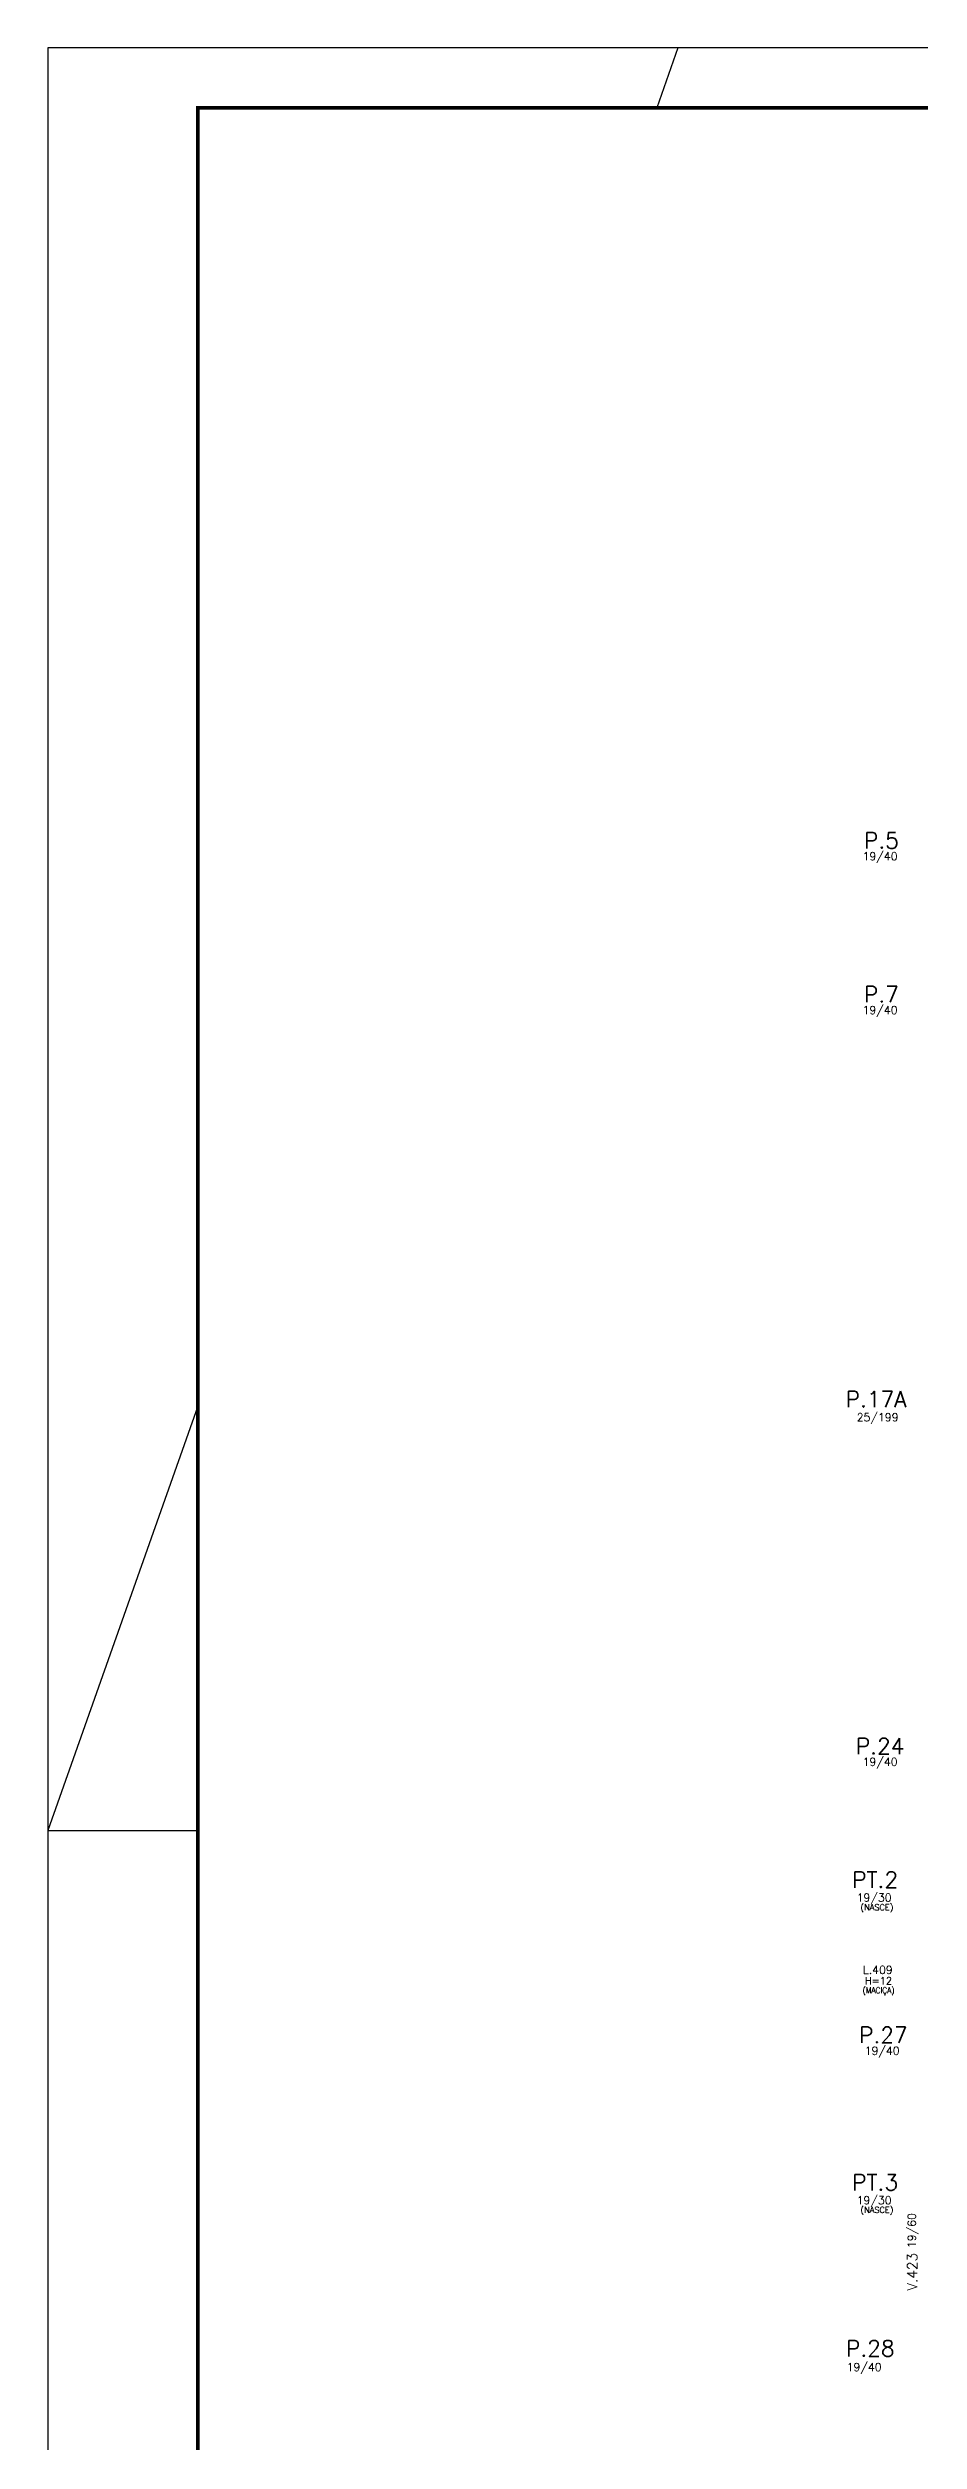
# Model space of a CAD drawing. Extents: x 534 to 8035, y 2354 to 7562.
# Drawn here: x 1727 to 2816, y 4571 to 7562 of the extents above; entities that cross this region are included whole.
import ezdxf

# ---------------------------------------------------------------- set-up
doc = ezdxf.new("R2010")
doc.units = 0
doc.layers.get('0').update_dxf_attribs({"color": 9, "linetype": 'CONTINUOUS'})
doc.layers.add('FO-TEXTO-LAJES', color=152, linetype='CONTINUOUS')
doc.layers.add('FO-TEXTO-VIGAS', color=3, linetype='CONTINUOUS')
doc.layers.add('FO-Textos dos pilares', color=3, linetype='CONTINUOUS', lineweight=20)
doc.styles.add('ROMANS', font='romans.shx')

# ---------------------------------------------------------------- blocks, each defined once
blk = doc.blocks.new('*U4')
at = {"color": 252}
for p, q in [((-7260, 5840), (-7295.4, 5740)), ((-8060, 3577.1), (-8310, 2870))]:
    blk.add_line(p, q, dxfattribs=at)
at = {"color": 7}
blk.add_line((-8310, 2870), (-8060, 2870), dxfattribs=at)
blk.add_lwpolyline([(-8310, 5840), (-8310, -100), (100, -100), (100, 5840)], close=True, dxfattribs=at)
at = {"color": 7, "const_width": 6}
blk.add_lwpolyline([(-8060, 5740), (-8060, 0), (0, 0), (0, 5740)], close=True, dxfattribs=at)

msp = doc.modelspace()

# ---------------------------------------------------------------- block references
at = {"xscale": 0.75, "yscale": 0.75, "zscale": 0.75}
msp.add_blockref('*U4', (7959.51, 3181.71), dxfattribs=at)

# ---------------------------------------------------------------- texts
at = {"layer": 'FO-TEXTO-LAJES', "style": 'ROMANS'}
msp.add_text('L.409', height=10, dxfattribs=at).set_placement((2745.68, 5155.1))
at = {"layer": 'FO-TEXTO-LAJES', "color": 3, "style": 'ROMANS'}
msp.add_text('H=12', height=9, dxfattribs=at).set_placement((2748.11, 5142.02))
at = {"layer": 'FO-TEXTO-LAJES', "color": 4, "style": 'ROMANS', "width": 0.9}
msp.add_text('(MACIÇA)', height=7.5, dxfattribs=at).set_placement((2745.37, 5130.8))
at = {"layer": 'FO-TEXTO-VIGAS', "style": 'ROMANS'}
msp.add_text('19/60', height=10, rotation=90, dxfattribs=at).set_placement((2811.77, 4812.48))
at = {"layer": 'FO-TEXTO-VIGAS', "color": 1, "style": 'ROMANS'}
msp.add_text('V.423', height=12.5, rotation=90, dxfattribs=at).set_placement((2813.6, 4759.24))
at = {"layer": 'FO-Textos dos pilares', "color": 1, "style": 'ROMANS'}
for s, p in [('P.5', (2747.06, 6561.31)), ('P.7', (2747.06, 6369.1)), ('P.17A', (2724.1, 5863.21)), ('P.24', (2736.8, 5429.73)), ('PT.2', (2732.31, 5262.7)), ('P.27', (2740.87, 5068.77)), ('PT.3', (2732.31, 4884.61)), ('P.28', (2724.53, 4677.14))]:
    msp.add_text(s, height=20, dxfattribs=at).set_placement(p)
at = {"layer": 'FO-Textos dos pilares', "color": 3, "style": 'ROMANS'}
for s, p in [('19/40', (2745.3, 6546.62)), ('19/40', (2745.3, 6354.41)), ('25/199', (2737.91, 5845.59)), ('19/40', (2745.38, 5415.04)), ('19/30', (2737.88, 5245.4)), ('19/40', (2747.97, 5054.08)), ('19/30', (2737.88, 4867.31)), ('19/40', (2725.42, 4658.81))]:
    msp.add_text(s, height=10, dxfattribs=at).set_placement(p)
at = {"layer": 'FO-Textos dos pilares', "color": 4, "style": 'ROMANS'}
for p in [(2742.66, 5234.54), (2742.66, 4856.45)]:
    msp.add_text('(NASCE)', height=7.5, dxfattribs=at).set_placement(p)

doc.saveas('drawing.dxf')
